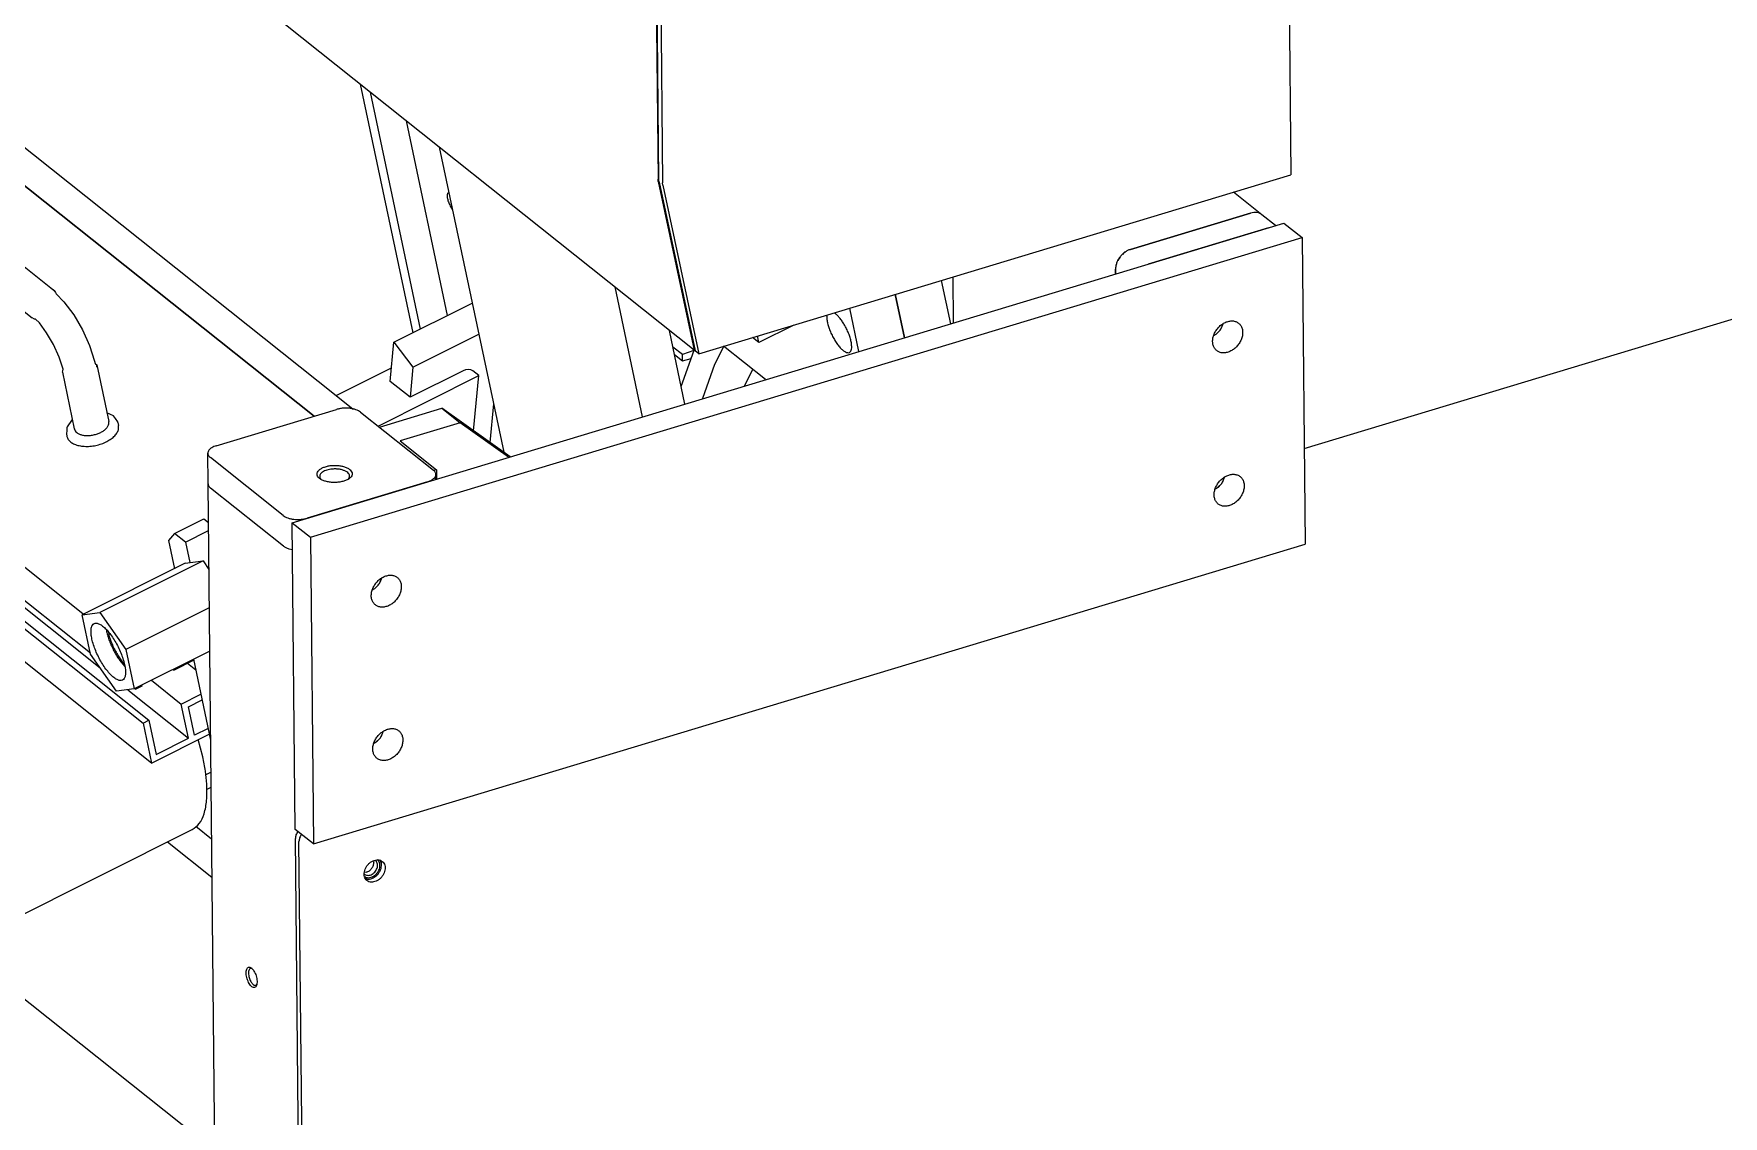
# Model space of a CAD drawing. Header units: millimetres. Extents: x -4653 to 8979, y -13943 to 4840.
# Drawn here: x 4506.9 to 4987.8, y -2696.6 to -2388.3 of the extents above; entities that cross this region are included whole.
import ezdxf

# ---------------------------------------------------------------- set-up
doc = ezdxf.new("R2010")
doc.units = ezdxf.units.MM

# ---------------------------------------------------------------- blocks, each defined once
blk = doc.blocks.new('ESAGONO_DI_MANOVRA_RACLA_PRINCIPALE_1__338', base_point=(4520.67, -2575.55))
at = {"color": 7, "linetype": 'Continuous'}
for p, q in [((4550, -2539.1), (4520.67, -2553.79)), ((4555.04, -2538.45), (4525.7, -2553.14)), ((4550, -2539.1), (4555.04, -2538.45)), ((4555.04, -2538.45), (4556.73, -2540.87)), ((4520.67, -2553.79), (4525.7, -2553.14)), ((4525.7, -2553.14), (4533.1, -2563.69)), ((4556.84, -2551.8), (4533.1, -2563.69)), ((4523.04, -2564.99), (4520.67, -2553.79)), ((4527.54, -2558.04), (4527.6, -2558.53)), ((4528.14, -2558.62), (4528.12, -2558.94)), ((4530.44, -2575.55), (4523.04, -2564.99)), ((4531.26, -2566.69), (4532.78, -2568.54)), ((4531.94, -2566.96), (4532.61, -2567.66)), ((4533.1, -2563.69), (4535.47, -2574.89)), ((4556.96, -2564.13), (4535.47, -2574.89)), ((4535.47, -2574.89), (4530.44, -2575.55))]:
    blk.add_line(p, q, dxfattribs=at)
for points in [[(4524.04, -2556.29), (4523.54, -2556.76), (4523.25, -2557.56), (4523.16, -2558.66), (4523.29, -2560), (4523.63, -2561.53), (4524.16, -2563.19), (4524.86, -2564.9), (4525.7, -2566.58), (4526.65, -2568.16), (4527.66, -2569.58), (4528.68, -2570.77), (4529.68, -2571.68), (4530.61, -2572.26), (4531.43, -2572.51), (4532.1, -2572.39), (4532.59, -2571.92), (4532.89, -2571.12), (4532.98, -2570.03), (4532.85, -2568.68), (4532.51, -2567.15), (4531.98, -2565.49), (4531.28, -2563.79), (4530.43, -2562.11), (4529.49, -2560.52), (4528.48, -2559.1), (4527.45, -2557.91), (4526.46, -2557.01), (4525.53, -2556.42), (4524.71, -2556.18), (4524.04, -2556.29)], [(4527.6, -2558.53), (4527.94, -2559.85), (4528.4, -2561.24), (4528.99, -2562.67), (4529.68, -2564.08)], [(4528.12, -2558.94), (4528.46, -2560.27), (4528.95, -2561.67)], [(4528.95, -2561.67), (4529.57, -2563.09), (4530.3, -2564.48), (4531.09, -2565.79), (4531.94, -2566.96)], [(4529.68, -2564.08), (4530.44, -2565.43), (4531.26, -2566.69)]]:
    blk.add_spline(points, degree=3, dxfattribs=at)
blk = doc.blocks.new('ANGOLARE_SX_SOSTEGNO_RACLE_P32463S__339', base_point=(4605.28, -2995.34))
at = {"color": 7, "linetype": 'Continuous'}
for p, q in [((4605.28, -2500.37), (4623.06, -2494.99)), ((4642.48, -2508.82), (4623.06, -2494.99)), ((4623.06, -2494.99), (4628.23, -2499.12)), ((4628.23, -2499.12), (4611.13, -2504.29)), ((4642.04, -2508.95), (4628.23, -2499.12)), ((4611.13, -2504.29), (4621.49, -2512.54)), ((4621.49, -2512.54), (4620.78, -2512.75)), ((4621.49, -2512.54), (4621.51, -2515.15))]:
    blk.add_line(p, q, dxfattribs=at)
blk = doc.blocks.new('MANIGLIA_CROMATA_ELESA_GN_26_511_3__340', base_point=(4462.99, -2505.89))
at = {"color": 7, "linetype": 'Continuous'}
for p, q in [((4463.4, -2435.04), (4466.49, -2431.08)), ((4466.49, -2431.08), (4466.94, -2430.76)), ((4466.94, -2430.76), (4471.62, -2430.38)), ((4471.62, -2430.38), (4473.36, -2430.82)), ((4473.36, -2430.82), (4475.42, -2432.14)), ((4475.42, -2432.14), (4476.04, -2432.66)), ((4476.04, -2432.66), (4476.2, -2432.59)), ((4476.2, -2432.59), (4476.41, -2432.54)), ((4476.41, -2432.54), (4512.67, -2461.41)), ((4462.99, -2439.16), (4463.11, -2435.87)), ((4463.11, -2435.87), (4463.4, -2435.04)), ((4463.11, -2440.12), (4462.99, -2439.16)), ((4463.08, -2440.89), (4463.11, -2440.12)), ((4463.2, -2443.42), (4463.08, -2440.89)), ((4469.52, -2439.99), (4469.66, -2439.67)), ((4470.02, -2439.9), (4469.52, -2439.99)), ((4470.21, -2439.98), (4470.02, -2439.9)), ((4470.18, -2440.15), (4470.21, -2439.98)), ((4470.18, -2440.36), (4470.18, -2440.15)), ((4470.18, -2440.36), (4506.44, -2469.23)), ((4476.4, -2457.52), (4473.3, -2442.84)), ((4466.62, -2459.59), (4463.2, -2443.42)), ((4465.83, -2457.25), (4464.54, -2459.05)), ((4466.08, -2457.07), (4465.83, -2457.25)), ((4476.89, -2455.49), (4475.87, -2455)), ((4477.72, -2455.9), (4476.89, -2455.49)), ((4478.31, -2456.61), (4477.72, -2455.9)), ((4478.95, -2457.6), (4478.31, -2456.61)), ((4464.43, -2460.18), (4464.34, -2460.92)), ((4464.34, -2460.92), (4464.51, -2461.73)), ((4464.46, -2459.54), (4464.43, -2460.18)), ((4464.52, -2459.27), (4464.46, -2459.54)), ((4464.54, -2459.05), (4464.52, -2459.27)), ((4479.02, -2457.82), (4478.95, -2457.6)), ((4479.02, -2457.82), (4479.19, -2458.62)), ((4512.67, -2461.41), (4513.01, -2461.98)), ((4513.01, -2461.98), (4513.2, -2462.38)), ((4513.2, -2462.38), (4515.46, -2464.67)), ((4515.46, -2464.67), (4518.24, -2468.38)), ((4507.09, -2469.63), (4506.44, -2469.23)), ((4507.37, -2469.63), (4507.09, -2469.63)), ((4508.46, -2470.7), (4507.37, -2469.63)), ((4510.52, -2473.46), (4508.46, -2470.7)), ((4518.24, -2468.38), (4520.71, -2472.62)), ((4512.48, -2476.84), (4510.52, -2473.46)), ((4520.71, -2472.62), (4522.73, -2477.12)), ((4514.1, -2480.44), (4512.48, -2476.84)), ((4515.19, -2483.83), (4514.1, -2480.44)), ((4522.73, -2477.12), (4524.16, -2481.59)), ((4515, -2484.67), (4515.17, -2484.29)), ((4515, -2484.67), (4518.41, -2500.84)), ((4515.17, -2484.29), (4515.19, -2483.83)), ((4524.16, -2481.59), (4524.32, -2482.27)), ((4524.32, -2482.27), (4524.45, -2482.33)), ((4524.45, -2482.33), (4524.78, -2482.6)), ((4524.78, -2482.6), (4528.2, -2498.77)), ((4516.31, -2500.52), (4516.26, -2500.79)), ((4516.34, -2500.3), (4516.31, -2500.52)), ((4517.63, -2498.5), (4516.34, -2500.3)), ((4517.88, -2498.32), (4517.63, -2498.5)), ((4528.68, -2496.74), (4527.66, -2496.25)), ((4529.52, -2497.15), (4528.68, -2496.74)), ((4530.11, -2497.86), (4529.52, -2497.15)), ((4530.75, -2498.85), (4530.11, -2497.86)), ((4530.81, -2499.07), (4530.75, -2498.85)), ((4530.81, -2499.07), (4530.98, -2499.87)), ((4516.23, -2501.43), (4516.14, -2502.17)), ((4516.14, -2502.17), (4516.31, -2502.98)), ((4516.26, -2500.79), (4516.23, -2501.43))]:
    blk.add_line(p, q, dxfattribs=at)
for points in [[(4476.41, -2432.54), (4476.05, -2432.29), (4475.66, -2432.11)], [(4470.55, -2440.61), (4470.74, -2440.71), (4470.94, -2440.79)], [(4463.2, -2443.42), (4463.29, -2443.71), (4463.43, -2443.98)], [(4464.51, -2461.73), (4464.89, -2462.61), (4465.62, -2463.37), (4466.66, -2463.96), (4467.96, -2464.37), (4469.45, -2464.57), (4471.07, -2464.55), (4472.72, -2464.31), (4474.33, -2463.86), (4475.82, -2463.23), (4477.11, -2462.44), (4478.13, -2461.54), (4478.84, -2460.57), (4479.2, -2459.58), (4479.19, -2458.62)], [(4466.62, -2459.59), (4466.87, -2460.18), (4467.35, -2460.68), (4468.05, -2461.08), (4468.91, -2461.36), (4469.91, -2461.49), (4470.99, -2461.47), (4472.09, -2461.31), (4473.16, -2461.01), (4474.15, -2460.59), (4475.01, -2460.07), (4475.7, -2459.47), (4476.17, -2458.82), (4476.41, -2458.16), (4476.4, -2457.52)], [(4512.67, -2461.41), (4512.31, -2461.17), (4511.91, -2460.98)], [(4524.78, -2483.28), (4524.81, -2482.94), (4524.78, -2482.6)], [(4516.31, -2502.98), (4516.69, -2503.86), (4517.41, -2504.62), (4518.45, -2505.21), (4519.75, -2505.62), (4521.25, -2505.82), (4522.86, -2505.8), (4524.52, -2505.56), (4526.13, -2505.11), (4527.62, -2504.48), (4528.9, -2503.69), (4529.93, -2502.79), (4530.64, -2501.82), (4530.99, -2500.83), (4530.98, -2499.87)], [(4518.41, -2500.84), (4518.66, -2501.43), (4519.15, -2501.93), (4519.84, -2502.33), (4520.71, -2502.61), (4521.71, -2502.74), (4522.78, -2502.72), (4523.89, -2502.56), (4524.96, -2502.26), (4525.95, -2501.84), (4526.81, -2501.32), (4527.49, -2500.72), (4527.96, -2500.07), (4528.2, -2499.41), (4528.2, -2498.77)]]:
    blk.add_spline(points, degree=3, dxfattribs=at)
blk = doc.blocks.new('TUBOLARE_SUPPORTO_RACLE__344', base_point=(4150.24, -2596))
at = {"color": 7, "linetype": 'Continuous'}
for p, q in [((4586.65, -2497.24), (4255.55, -2233.56)), ((4520.96, -2553.65), (4150.24, -2258.41)), ((4152.63, -2269.73), (4522.97, -2564.66)), ((4154.68, -2279.43), (4537.98, -2584.68)), ((4156.36, -2278.59), (4539.65, -2583.84)), ((4167.63, -2283.68), (4525.78, -2568.9)), ((4540.37, -2596), (4157.07, -2290.75)), ((4552.4, -2566.73), (4546.82, -2569.52)), ((4550.66, -2567.6), (4552.97, -2569.44)), ((4540.36, -2572.44), (4548.87, -2579.23)), ((4546.58, -2569.33), (4546.82, -2569.52)), ((4546.82, -2569.52), (4546.76, -2569.24)), ((4533.6, -2575.14), (4550.92, -2588.93)), ((4535.68, -2574.79), (4535.93, -2574.98)), ((4535.87, -2574.69), (4535.93, -2574.98)), ((4537.6, -2574.14), (4535.93, -2574.98)), ((4537.54, -2573.85), (4537.6, -2574.14)), ((4548.87, -2579.23), (4554.45, -2576.43)), ((4550.92, -2588.93), (4548.87, -2579.23)), ((4550.89, -2580), (4554.79, -2578.05)), ((4552.6, -2588.09), (4550.89, -2580)), ((4537.98, -2584.68), (4539.65, -2583.84)), ((4537.98, -2584.68), (4540.37, -2596)), ((4539.65, -2583.84), (4541.7, -2593.55)), ((4556.5, -2586.14), (4552.6, -2588.09)), ((4540.37, -2596), (4556.84, -2587.75)), ((4541.7, -2593.55), (4550.92, -2588.93))]:
    blk.add_line(p, q, dxfattribs=at)
blk = doc.blocks.new('ESTRUSO_BASE_SILICONE_SH_50_30x10_NERO_L_880__346', base_point=(4273.12, -2504.71))
at = {"color": 7, "linetype": 'Continuous'}
for p, q in [((4273.12, -2209.95), (4298.27, -2197.35)), ((4298.27, -2197.35), (4302.3, -2197.84)), ((4277.16, -2210.43), (4302.3, -2197.84)), ((4302.3, -2197.84), (4338.47, -2287.28)), ((4273.12, -2209.95), (4277.16, -2210.43)), ((4277.16, -2210.43), (4285.02, -2229.87)), ((4609.36, -2476.2), (4631.69, -2465.02)), ((4608.31, -2487.33), (4609.36, -2476.2)), ((4609.36, -2476.2), (4614.79, -2483.25)), ((4614.79, -2483.25), (4633.55, -2473.86)), ((4614.79, -2483.25), (4613.97, -2491.84)), ((4637.75, -2493.7), (4636.7, -2504.71))]:
    blk.add_line(p, q, dxfattribs=at)
blk = doc.blocks.new('RACLA_PRINCIPALE_P32461N__347', base_point=(4255.55, -2497.24))
at = {"color": 7, "linetype": 'Continuous'}
for p, q in [((4255.55, -2233.56), (4263.93, -2229.36)), ((4263.93, -2229.36), (4592.91, -2491.35)), ((4255.55, -2233.56), (4586.65, -2497.24)), ((4592.91, -2491.35), (4597.75, -2495.21))]:
    blk.add_line(p, q, dxfattribs=at)
blk = doc.blocks.new('PORTA_RACLA_LATERALE_SX_RACLA_PRINCIPALE_R29982S__352', base_point=(4592.9, -2501.41))
at = {"color": 7, "linetype": 'Continuous'}
for p, q in [((4592.9, -2491.36), (4608.67, -2483.46)), ((4604.9, -2500.06), (4633.57, -2485.7)), ((4629.06, -2484.28), (4613.97, -2491.84)), ((4629.79, -2484.03), (4629.06, -2484.28)), ((4630.58, -2483.96), (4629.79, -2484.03)), ((4631.31, -2484.07), (4630.58, -2483.96)), ((4631.87, -2484.35), (4631.31, -2484.07)), ((4633.57, -2485.7), (4631.87, -2484.35)), ((4632.07, -2501.41), (4633.57, -2485.7)), ((4613.97, -2491.84), (4608.3, -2487.32))]:
    blk.add_line(p, q, dxfattribs=at)
blk = doc.blocks.new('corpo_valvola__353', base_point=(4443.72, -2643.65))
at = {"color": 7, "linetype": 'Continuous'}
for p, q in [((4483.04, -2553.28), (4460.66, -2564.49)), ((4487.74, -2556.6), (4487.79, -2556.84)), ((4487.79, -2556.84), (4487.86, -2557.11)), ((4487.86, -2557.11), (4487.92, -2557.28)), ((4487.92, -2557.28), (4488.44, -2558.23)), ((4488.44, -2558.23), (4489.58, -2559.43)), ((4489.58, -2559.43), (4489.75, -2559.57)), ((4489.75, -2559.57), (4491.23, -2560.56)), ((4491.23, -2560.56), (4493.29, -2561.56)), ((4493.29, -2561.56), (4493.61, -2561.68)), ((4493.61, -2561.68), (4495.86, -2562.42)), ((4495.86, -2562.42), (4498.66, -2562.99)), ((4498.66, -2562.99), (4498.83, -2563.02)), ((4498.83, -2563.02), (4498.96, -2563.03)), ((4467.19, -2570.62), (4450.43, -2579.01)), ((4456.78, -2571.07), (4456.58, -2575.93)), ((4481.35, -2581.89), (4467.19, -2570.62)), ((4450.43, -2579.01), (4443.72, -2586.67)), ((4464.59, -2590.29), (4450.43, -2579.01)), ((4481.35, -2581.89), (4464.59, -2590.29)), ((4494.67, -2605.5), (4481.35, -2581.89)), ((4443.72, -2586.67), (4448.39, -2608.77)), ((4477.91, -2613.89), (4464.59, -2590.29)), ((4554.99, -2594.23), (4553.66, -2589.35)), ((4467.05, -2597.67), (4467.19, -2598.18)), ((4555.72, -2599.37), (4557.3, -2598.57)), ((4494.67, -2605.5), (4477.91, -2613.89)), ((4499.34, -2627.6), (4494.67, -2605.5)), ((4556.04, -2603.5), (4557.35, -2602.85)), ((4448.39, -2608.77), (4461.71, -2632.37)), ((4473.96, -2612.59), (4476.56, -2616.45)), ((4482.58, -2636), (4477.91, -2613.89)), ((4499.16, -2641.39), (4551.97, -2614.94)), ((4499.34, -2627.6), (4482.58, -2636)), ((4492.63, -2635.26), (4499.34, -2627.6)), ((4461.71, -2632.37), (4475.87, -2643.65)), ((4492.63, -2635.26), (4475.87, -2643.65)), ((4477.65, -2635.68), (4479.02, -2633.45)), ((4475.87, -2643.65), (4482.58, -2636)), ((4487.61, -2637.77), (4489.89, -2639.59))]:
    blk.add_line(p, q, dxfattribs=at)
for points in [[(4460.66, -2564.49), (4459.29, -2565.47), (4458.19, -2566.9), (4457.34, -2568.78), (4456.78, -2571.07)], [(4503.29, -2628.48), (4502.74, -2623.66), (4501.66, -2618.36), (4500.06, -2612.7), (4497.98, -2606.8), (4495.48, -2600.82), (4492.62, -2594.88), (4489.45, -2589.13), (4486.06, -2583.71), (4482.53, -2578.74), (4478.93, -2574.34), (4475.36, -2570.62), (4471.89, -2567.65), (4468.62, -2565.51), (4465.61, -2564.26), (4462.93, -2563.91), (4460.66, -2564.49)], [(4449.8, -2584.68), (4448.39, -2585.89), (4447.43, -2587.88), (4446.95, -2590.58), (4446.96, -2593.9), (4447.46, -2597.76), (4448.44, -2602.03), (4449.86, -2606.58), (4451.69, -2611.28), (4453.87, -2615.98), (4456.32, -2620.54), (4458.99, -2624.81), (4461.78, -2628.68), (4464.62, -2632.02), (4467.4, -2634.73), (4470.06, -2636.74), (4472.51, -2637.96), (4474.68, -2638.38), (4476.49, -2637.98), (4477.9, -2636.77), (4478.86, -2634.78), (4479.35, -2632.09), (4479.34, -2628.76), (4478.84, -2624.9), (4477.86, -2620.63), (4476.43, -2616.08), (4474.61, -2611.38), (4472.43, -2606.68), (4469.97, -2602.13), (4467.31, -2597.85), (4464.51, -2593.98), (4461.68, -2590.64), (4458.89, -2587.93), (4456.23, -2585.93), (4453.78, -2584.7), (4451.62, -2584.28), (4449.8, -2584.68)], [(4453.88, -2585.02), (4452.11, -2585.21), (4450.69, -2586.14), (4449.67, -2587.79), (4449.08, -2590.12), (4448.94, -2593.05), (4449.25, -2596.49), (4450.01, -2600.35), (4451.19, -2604.52), (4452.75, -2608.86), (4454.66, -2613.26)], [(4556.1, -2602.04), (4555.71, -2598.29), (4554.99, -2594.23)], [(4467.19, -2598.18), (4468.57, -2601.82), (4470.18, -2605.49)], [(4470.18, -2605.49), (4471.99, -2609.1), (4473.96, -2612.59)], [(4551.97, -2614.94), (4553.97, -2613.24), (4555.35, -2610.46), (4556.06, -2606.69), (4556.1, -2602.04)], [(4454.66, -2613.26), (4456.85, -2617.59), (4459.26, -2621.71), (4461.82, -2625.52), (4464.45, -2628.88), (4467.09, -2631.72), (4469.64, -2633.94), (4472.04, -2635.48), (4474.22, -2636.3), (4476.11, -2636.36), (4477.65, -2635.68)], [(4499.16, -2641.39), (4501.16, -2639.68), (4502.54, -2636.9), (4503.26, -2633.13), (4503.29, -2628.48)], [(4489.89, -2639.59), (4492.57, -2641.02), (4495.04, -2641.81), (4497.25, -2641.93), (4499.16, -2641.39)]]:
    blk.add_spline(points, degree=3, dxfattribs=at)
blk = doc.blocks.new('leva_valvola__354', base_point=(4353.69, -2594.79))
at = {"color": 7, "linetype": 'Continuous'}
for p, q in [((4366.95, -2575.58), (4455.72, -2528.58)), ((4471.89, -2546.88), (4374.75, -2588.36)), ((4471.73, -2546.95), (4485.62, -2552.4)), ((4471.89, -2546.88), (4472.01, -2546.81)), ((4472.01, -2546.81), (4472.26, -2546.47)), ((4472.26, -2546.47), (4472.44, -2545.97)), ((4491.66, -2557.84), (4492.5, -2557.88)), ((4357.62, -2579.42), (4361.47, -2577.1)), ((4361.47, -2577.1), (4362.49, -2576.77)), ((4362.49, -2576.77), (4366.13, -2575.64)), ((4366.13, -2575.64), (4367.96, -2575.5)), ((4367.96, -2575.5), (4370.94, -2575.3)), ((4370.94, -2575.3), (4373.56, -2575.33)), ((4373.56, -2575.33), (4373.86, -2575.37)), ((4373.86, -2575.37), (4373.69, -2575.32)), ((4374.38, -2575.53), (4373.86, -2575.37)), ((4375.02, -2575.89), (4374.38, -2575.53)), ((4375.43, -2576.36), (4375.02, -2575.89)), ((4375.6, -2576.84), (4375.43, -2576.36)), ((4375.56, -2577.74), (4375.6, -2576.84)), ((4355.37, -2581.47), (4353.83, -2584.68)), ((4355.37, -2581.47), (4357.33, -2579.59)), ((4357.33, -2579.59), (4357.62, -2579.42)), ((4373.17, -2581.99), (4373.25, -2581.61)), ((4373.17, -2582.15), (4373.17, -2581.99)), ((4373.19, -2582.28), (4373.17, -2582.15)), ((4373.23, -2582.4), (4373.19, -2582.28)), ((4373.25, -2581.61), (4373.45, -2581.16)), ((4373.45, -2581.16), (4373.56, -2580.97)), ((4373.56, -2580.97), (4373.96, -2580.45)), ((4373.96, -2580.45), (4374.92, -2579.19)), ((4374.92, -2579.19), (4375.08, -2578.93)), ((4375.08, -2578.93), (4375.56, -2577.74)), ((4353.83, -2584.68), (4353.69, -2586.06)), ((4353.69, -2586.06), (4353.75, -2588.28)), ((4373.37, -2582.63), (4373.29, -2582.51)), ((4373.56, -2582.77), (4373.37, -2582.63)), ((4373.76, -2582.87), (4373.56, -2582.77)), ((4373.76, -2582.87), (4374.77, -2583.45)), ((4374.77, -2583.45), (4375.15, -2583.89)), ((4375.4, -2586.34), (4374.83, -2587.65)), ((4375.15, -2583.89), (4375.42, -2584.42)), ((4375.54, -2585.67), (4375.4, -2586.34)), ((4375.42, -2584.42), (4375.5, -2584.71)), ((4375.5, -2584.71), (4375.55, -2585.02)), ((4375.55, -2585.02), (4375.54, -2585.67)), ((4353.75, -2588.28), (4353.93, -2589.09)), ((4353.93, -2589.09), (4354.12, -2589.57)), ((4354.12, -2589.57), (4354.61, -2590.58)), ((4354.61, -2590.58), (4355.05, -2591.33)), ((4355.05, -2591.33), (4355.28, -2591.63)), ((4355.28, -2591.63), (4356.68, -2592.85)), ((4369.16, -2592.45), (4369.89, -2592.02)), ((4369.89, -2592.02), (4373.3, -2589.96)), ((4373.3, -2589.96), (4373.51, -2589.76)), ((4373.51, -2589.76), (4374.75, -2588.36)), ((4374.59, -2588.14), (4374.63, -2588.03)), ((4374.63, -2588.03), (4374.72, -2587.84)), ((4374.72, -2587.84), (4374.83, -2587.65)), ((4374.75, -2588.36), (4374.91, -2588.29)), ((4356.68, -2592.85), (4358.51, -2594.04)), ((4358.51, -2594.04), (4360.29, -2594.47)), ((4360.29, -2594.47), (4361.97, -2594.64)), ((4361.97, -2594.64), (4362.71, -2594.12)), ((4362.71, -2594.12), (4364.5, -2593.91)), ((4364.5, -2593.91), (4365.75, -2593.5)), ((4365.75, -2593.5), (4369.16, -2592.45))]:
    blk.add_line(p, q, dxfattribs=at)
for points in [[(4481.94, -2550.94), (4482.53, -2552.56), (4483.58, -2554.03), (4485.06, -2555.33), (4486.93, -2556.41), (4489.15, -2557.25), (4491.66, -2557.84)], [(4361.74, -2594.72), (4362.3, -2594.69), (4362.73, -2594.4)]]:
    blk.add_spline(points, degree=3, dxfattribs=at)
blk = doc.blocks.new('VALVOLA_A_SFERA_2P__355', base_point=(4353.69, -2643.65))
for name, p in [('leva_valvola__354', (4353.69, -2594.79)), ('corpo_valvola__353', (4443.72, -2643.65))]:
    blk.add_blockref(name, p)
blk = doc.blocks.new('TRAF_TO_Fe_90x50_L_268__356', base_point=(4545.19, -2589.53))
at = {"color": 7, "linetype": 'Continuous'}
for p, q in [((4546.92, -2530.64), (4555.31, -2526.44)), ((4555.31, -2526.44), (4556.6, -2527.47)), ((4546.92, -2530.64), (4545.19, -2532.62)), ((4545.19, -2532.62), (4546.89, -2540.66)), ((4550.03, -2533.11), (4546.92, -2530.64)), ((4550.03, -2533.11), (4556.62, -2529.81)), ((4550.03, -2533.11), (4551.26, -2538.94)), ((4552.34, -2566.45), (4557.21, -2589.53))]:
    blk.add_line(p, q, dxfattribs=at)
blk = doc.blocks.new('SUPPORTO_RACLA_RIBALTABILE_DX_R0349D10_1__357', base_point=(4545.19, -2589.53))
blk.add_blockref('TRAF_TO_Fe_90x50_L_268__356', (4545.19, -2589.53))
blk = doc.blocks.new('FIT_GR_RACLA_PRINCIPALE__358', base_point=(4099.73, -2643.65))
for name, p in [('ESTRUSO_BASE_SILICONE_SH_50_30x10_NERO_L_880__346', (4273.12, -2504.71)), ('TUBOLARE_SUPPORTO_RACLE__344', (4150.24, -2596)), ('RACLA_PRINCIPALE_P32461N__347', (4255.55, -2497.24)), ('MANIGLIA_CROMATA_ELESA_GN_26_511_3__340', (4462.99, -2505.89)), ('PORTA_RACLA_LATERALE_SX_RACLA_PRINCIPALE_R29982S__352', (4592.9, -2501.41)), ('VALVOLA_A_SFERA_2P__355', (4353.69, -2643.65)), ('SUPPORTO_RACLA_RIBALTABILE_DX_R0349D10_1__357', (4545.19, -2589.53))]:
    blk.add_blockref(name, p)
blk = doc.blocks.new('PIATTO_RACLA_SECONDARIA_GS4_SINT__366', base_point=(4301.47, -2628.53))
at = {"color": 7, "linetype": 'Continuous'}
for p, q in [((4309.86, -2420.36), (4301.47, -2424.55)), ((4309.86, -2420.36), (4419.98, -2508.06)), ((4301.47, -2424.55), (4411.64, -2512.29)), ((4337.92, -2530.91), (4301.47, -2424.55)), ((4469.83, -2547.76), (4479.19, -2555.21)), ((4460.94, -2551.55), (4470.8, -2559.41)), ((4553, -2613.99), (4557.49, -2617.57)), ((4544.95, -2618.46), (4557.6, -2628.53))]:
    blk.add_line(p, q, dxfattribs=at)
blk.add_spline([(4318.04, -2460.05), (4318.26, -2459.82), (4318.37, -2459.43), (4318.37, -2458.9), (4318.26, -2458.24), (4318.05, -2457.52), (4317.75, -2456.75), (4317.37, -2456), (4316.94, -2455.3), (4316.48, -2454.69), (4316.03, -2454.21), (4315.6, -2453.89), (4315.22, -2453.75), (4314.91, -2453.79), (4314.7, -2454.01), (4314.58, -2454.4), (4314.58, -2454.94), (4314.69, -2455.59), (4314.9, -2456.32), (4315.21, -2457.08), (4315.58, -2457.84), (4316.01, -2458.54), (4316.47, -2459.14), (4316.93, -2459.62), (4317.36, -2459.94), (4317.74, -2460.09), (4318.04, -2460.05)], degree=3, dxfattribs=at)
blk = doc.blocks.new('TUBOLARE_SUPPORTO_RACLE_INFERIORE__368', base_point=(4208.91, -2843.16))
at = {"color": 7, "linetype": 'Continuous'}
for p, q in [((4271.78, -2505.41), (4292.73, -2494.92)), ((4337.92, -2530.91), (4292.73, -2494.92)), ((4208.91, -2536.89), (4271.78, -2505.41)), ((4266.81, -2517.75), (4266.45, -2518.26)), ((4272.03, -2517.05), (4271.28, -2516.69)), ((4245.86, -2528.24), (4245.5, -2528.76)), ((4251.08, -2527.54), (4250.33, -2527.19)), ((4380.88, -2565.12), (4337.92, -2530.91)), ((4552.23, -2810.31), (4208.91, -2536.89)), ((4211.31, -2548.21), (4208.91, -2536.89)), ((4211.31, -2548.21), (4544.98, -2813.94)), ((4213.36, -2557.91), (4215.03, -2557.08)), ((4213.36, -2557.91), (4538.75, -2817.06)), ((4215.75, -2569.23), (4213.36, -2557.91)), ((4215.03, -2557.08), (4540.43, -2816.22)), ((4223.3, -2563.66), (4226.3, -2562.16)), ((4226.3, -2562.16), (4225.79, -2559.75)), ((4226.3, -2562.16), (4543.43, -2814.71)), ((4531.5, -2820.69), (4215.75, -2569.23)), ((4458.75, -2627.14), (4423.99, -2599.45)), ((4558.37, -2706.47), (4478.09, -2642.54)), ((4559.72, -2843.16), (4553.48, -2838.2))]:
    blk.add_line(p, q, dxfattribs=at)
for points in [[(4272.25, -2516.18), (4272.04, -2515.74), (4271.63, -2515.37), (4271.05, -2515.11), (4270.33, -2514.96), (4269.53, -2514.95), (4268.69, -2515.06), (4267.88, -2515.29), (4267.15, -2515.63), (4266.55, -2516.06), (4266.13, -2516.54), (4265.9, -2517.03), (4265.89, -2517.52), (4266.1, -2517.96), (4266.5, -2518.33), (4267.09, -2518.59), (4267.81, -2518.74), (4268.61, -2518.75), (4269.45, -2518.64), (4270.26, -2518.4), (4270.99, -2518.06), (4271.59, -2517.64), (4272.01, -2517.16), (4272.24, -2516.66), (4272.25, -2516.18)], [(4271.28, -2516.69), (4270.55, -2516.57), (4269.73, -2516.57), (4268.9, -2516.71), (4268.1, -2516.96), (4267.39, -2517.31), (4266.81, -2517.75)], [(4251.29, -2526.67), (4251.09, -2526.23), (4250.68, -2525.86), (4250.1, -2525.6), (4249.38, -2525.46), (4248.57, -2525.44), (4247.74, -2525.55), (4246.93, -2525.79), (4246.2, -2526.13), (4245.6, -2526.55), (4245.17, -2527.03), (4244.95, -2527.53), (4244.94, -2528.01), (4245.14, -2528.45), (4245.55, -2528.82), (4246.13, -2529.08), (4246.85, -2529.23), (4247.66, -2529.25), (4248.49, -2529.13), (4249.3, -2528.9), (4250.03, -2528.56), (4250.63, -2528.13), (4251.06, -2527.66), (4251.28, -2527.16), (4251.29, -2526.67)], [(4250.33, -2527.19), (4249.59, -2527.06), (4248.78, -2527.06), (4247.94, -2527.2), (4247.14, -2527.45), (4246.43, -2527.81), (4245.86, -2528.24)]]:
    blk.add_spline(points, degree=3, dxfattribs=at)
blk = doc.blocks.new('FIT_GR_RACLA_SECONDARIA__373', base_point=(4200.75, -2843.16))
for name, p in [('PIATTO_RACLA_SECONDARIA_GS4_SINT__366', (4301.47, -2628.53)), ('TUBOLARE_SUPPORTO_RACLE_INFERIORE__368', (4208.91, -2843.16))]:
    blk.add_blockref(name, p)
blk = doc.blocks.new('GR_RACLE_RULLIERA_MOBILE__383', base_point=(4071.51, -3140.96))
for name, p in [('FIT_GR_RACLA_PRINCIPALE__358', (4099.73, -2643.65)), ('FIT_GR_RACLA_SECONDARIA__373', (4200.75, -2843.16)), ('ANGOLARE_SX_SOSTEGNO_RACLE_P32463S__339', (4605.28, -2995.34)), ('ESAGONO_DI_MANOVRA_RACLA_PRINCIPALE_1__338', (4520.67, -2575.55))]:
    blk.add_blockref(name, p)
blk = doc.blocks.new('LAMIERA_Fe_Sp_2__399', base_point=(4516.39, -2506.47))
at = {"color": 7, "linetype": 'Continuous'}
for p, q in [((4863.54, -2309.69), (4864.72, -2428.49)), ((4694.84, -2478.42), (4528.83, -2346.21)), ((4683.91, -2362.58), (4684.57, -2429.74)), ((4684.83, -2429.95), (4684.17, -2362.78)), ((4685.2, -2363.61), (4685.86, -2430.78)), ((4696.14, -2479.45), (4864.72, -2428.49)), ((4684.64, -2430.39), (4684.57, -2429.74)), ((4684.64, -2430.39), (4694.84, -2478.42)), ((4684.9, -2430.6), (4684.83, -2429.95)), ((4684.9, -2430.6), (4695.1, -2478.63)), ((4685.93, -2431.42), (4685.86, -2430.78)), ((4685.93, -2431.42), (4696.14, -2479.45)), ((4868.48, -2506.47), (5028.16, -2458.2)), ((4694.84, -2478.42), (4695.04, -2478.32)), ((4696.14, -2479.45), (4695.1, -2478.63))]:
    blk.add_line(p, q, dxfattribs=at)
blk = doc.blocks.new('CARTER_DX_LATO_FOLLE_USCITA_RULLO_SUP___400', base_point=(4516.39, -2506.47))
blk.add_blockref('LAMIERA_Fe_Sp_2__399', (4516.39, -2506.47))
blk = doc.blocks.new('LAMIERA_Fe_Sp_2__401', base_point=(4581.32, -3025.64))
at = {"color": 7, "linetype": 'Continuous'}
for p, q in [((4585.33, -3022.84), (4581.33, -2617.54)), ((4586.36, -3023.66), (4582.36, -2618.37)), ((4605.48, -2623.75), (4605.61, -2623.92)), ((4601.74, -2629.1), (4601.27, -2628.92))]:
    blk.add_line(p, q, dxfattribs=at)
for points in [[(4582.06, -2615.46), (4581.74, -2615.95), (4581.51, -2616.48), (4581.37, -2617.01), (4581.33, -2617.54)], [(4583.1, -2616.28), (4582.78, -2616.78), (4582.55, -2617.3), (4582.41, -2617.84), (4582.36, -2618.37)], [(4606.07, -2624.01), (4605.52, -2623.7), (4604.87, -2623.57), (4604.16, -2623.62), (4603.44, -2623.85), (4602.75, -2624.25), (4602.12, -2624.8), (4601.59, -2625.46), (4601.2, -2626.19), (4600.97, -2626.96), (4600.9, -2627.72), (4601.01, -2628.41), (4601.29, -2629.02), (4601.71, -2629.49), (4602.27, -2629.8), (4602.92, -2629.93), (4603.62, -2629.88), (4604.34, -2629.65), (4605.04, -2629.25), (4605.67, -2628.7), (4606.19, -2628.04), (4606.58, -2627.31), (4606.82, -2626.54), (4606.89, -2625.78), (4606.78, -2625.08), (4606.5, -2624.48), (4606.07, -2624.01)], [(4601.74, -2629.1), (4602.42, -2629.09), (4603.12, -2628.9), (4603.81, -2628.55), (4604.45, -2628.06), (4605, -2627.45), (4605.43, -2626.75), (4605.71, -2626.01), (4605.84, -2625.26), (4605.81, -2624.55), (4605.61, -2623.92)]]:
    blk.add_spline(points, degree=3, dxfattribs=at)
blk = doc.blocks.new('CARTER_DX_INF__USCITA_LATO_COMANDI__402', base_point=(4581.32, -3025.64))
blk.add_blockref('LAMIERA_Fe_Sp_2__401', (4581.32, -3025.64))
blk = doc.blocks.new('ASSIEME_CARTERAT_TELAIO_DX_GS4_SINT___403', base_point=(4093.84, -3025.64))
for name, p in [('CARTER_DX_LATO_FOLLE_USCITA_RULLO_SUP___400', (4516.39, -2506.47)), ('CARTER_DX_INF__USCITA_LATO_COMANDI__402', (4581.32, -3025.64))]:
    blk.add_blockref(name, p)
blk = doc.blocks.new('TUBOLARE_Fe_100x50x3_L_2157__406', base_point=(4768.57, -2470.66))
at = {"color": 7, "linetype": 'Continuous'}
for p, q in [((5005.81, -2402.01), (5009.89, -2399.95)), ((5018.23, -2400.75), (5020.27, -2403.21)), ((5020.27, -2403.21), (5020.47, -2404.11)), ((5021.82, -2404.45), (5022.02, -2405.35)), ((4997.19, -2416.93), (4997.93, -2412.67)), ((5003.68, -2425.4), (5000.26, -2424.11)), ((5003.84, -2425.38), (5003.68, -2425.4)), ((5005.39, -2426.62), (5005.23, -2426.64)), ((4768.7, -2470.66), (4768.57, -2457.55))]:
    blk.add_line(p, q, dxfattribs=at)
for points in [[(5021.82, -2404.45), (5020.62, -2402.54), (5019, -2401.04), (5017.04, -2400), (5014.81, -2399.46), (5012.4, -2399.44), (5009.89, -2399.95)], [(4997.19, -2416.93), (4997.46, -2419.41), (4998.22, -2421.65), (4999.42, -2423.55), (5001.04, -2425.06), (5003, -2426.1), (5005.23, -2426.64)]]:
    blk.add_spline(points, degree=3, dxfattribs=at)
blk = doc.blocks.new('TRAF_TO_Fe_50x10_L_50__407', base_point=(4556.4, -2535.19))
at = {"color": 7, "linetype": 'Continuous'}
for p, q in [((4558.82, -2505.65), (4593.03, -2495.31)), ((4599.9, -2496.08), (4620.62, -2512.58)), ((4556.49, -2516.5), (4556.41, -2507.77)), ((4577.85, -2525.51), (4557.13, -2509.01)), ((4588.72, -2515.24), (4588.31, -2514.68)), ((4596.63, -2514.8), (4596.22, -2515.23)), ((4621.35, -2515.2), (4621.34, -2513.82)), ((4577.94, -2534.24), (4557.22, -2517.74)), ((4609.79, -2518.7), (4584.72, -2526.28)), ((4618.93, -2515.93), (4609.79, -2518.7)), ((4579.48, -2535.01), (4580.51, -2535.19))]:
    blk.add_line(p, q, dxfattribs=at)
for points in [[(4599.9, -2496.08), (4599.31, -2495.7), (4598.58, -2495.39), (4597.74, -2495.15), (4596.81, -2495), (4595.84, -2494.94), (4594.87, -2494.97), (4593.92, -2495.1), (4593.03, -2495.31)], [(4558.82, -2505.65), (4558.12, -2505.9), (4557.53, -2506.21), (4557.05, -2506.56), (4556.69, -2506.94), (4556.48, -2507.35), (4556.41, -2507.77)], [(4556.41, -2507.77), (4556.46, -2508.09), (4556.59, -2508.41), (4556.82, -2508.72), (4557.13, -2509.01)], [(4587.5, -2513.73), (4587.65, -2514.31), (4588.08, -2514.86), (4588.77, -2515.33), (4589.68, -2515.71), (4590.75, -2515.97), (4591.92, -2516.1), (4593.13, -2516.09), (4594.29, -2515.94), (4595.36, -2515.66), (4596.26, -2515.26), (4596.94, -2514.77), (4597.36, -2514.22), (4597.5, -2513.63), (4597.35, -2513.05), (4596.92, -2512.51), (4596.23, -2512.03), (4595.32, -2511.65), (4594.25, -2511.39), (4593.08, -2511.26), (4591.87, -2511.27), (4590.7, -2511.42), (4589.64, -2511.71), (4588.74, -2512.1), (4588.06, -2512.59), (4587.64, -2513.15), (4587.5, -2513.73)], [(4591.86, -2512.3), (4591.06, -2512.4), (4590.3, -2512.58), (4589.64, -2512.83), (4589.08, -2513.14), (4588.66, -2513.49), (4588.38, -2513.87), (4588.26, -2514.28), (4588.31, -2514.68)], [(4596.63, -2514.8), (4596.76, -2514.3), (4596.62, -2513.79), (4596.24, -2513.32), (4595.64, -2512.92), (4594.85, -2512.59), (4593.92, -2512.37), (4592.9, -2512.27), (4591.86, -2512.3)], [(4618.93, -2515.93), (4619.62, -2515.68), (4620.22, -2515.38), (4620.7, -2515.03), (4621.06, -2514.65), (4621.27, -2514.24), (4621.34, -2513.82)], [(4621.34, -2513.82), (4621.29, -2513.5), (4621.15, -2513.18), (4620.93, -2512.87), (4620.62, -2512.58)], [(4556.49, -2516.5), (4556.54, -2516.83), (4556.68, -2517.15), (4556.91, -2517.45), (4557.22, -2517.74)], [(4577.85, -2525.51), (4578.44, -2525.89), (4579.17, -2526.2), (4580.01, -2526.44), (4580.93, -2526.59), (4581.9, -2526.65), (4582.88, -2526.62), (4583.83, -2526.49), (4584.72, -2526.28)], [(4577.94, -2534.24), (4578.62, -2534.67), (4579.48, -2535.01)]]:
    blk.add_spline(points, degree=3, dxfattribs=at)
blk = doc.blocks.new('PIATTO_SUPERIORE_DI_BLOCCAGGIO__408', base_point=(4580.44, -2619.04))
at = {"color": 7, "linetype": 'Continuous'}
for p, q in [((4580.44, -2527.57), (4862.71, -2442.24)), ((4862.71, -2442.24), (4867.89, -2446.36)), ((4585.62, -2531.7), (4867.89, -2446.36)), ((4867.89, -2446.36), (4868.75, -2533.71)), ((4844.91, -2472.25), (4845.43, -2470.96)), ((4842.83, -2474.24), (4843.43, -2473.91)), ((4845.34, -2515.92), (4845.86, -2514.64)), ((4843.26, -2517.91), (4843.86, -2517.59)), ((4581.3, -2614.92), (4580.44, -2527.57)), ((4580.44, -2527.57), (4585.62, -2531.7)), ((4585.62, -2531.7), (4586.48, -2619.04)), ((4586.48, -2619.04), (4868.75, -2533.71)), ((4605.41, -2544.66), (4605.93, -2543.37)), ((4603.33, -2546.64), (4603.93, -2546.32)), ((4605.84, -2588.33), (4606.36, -2587.04)), ((4603.76, -2590.32), (4604.36, -2589.99)), ((4586.48, -2619.04), (4581.3, -2614.92))]:
    blk.add_line(p, q, dxfattribs=at)
for points in [[(4843.6, -2478.57), (4844.39, -2479.02), (4845.32, -2479.21), (4846.33, -2479.14), (4847.36, -2478.8), (4848.35, -2478.23), (4849.25, -2477.45), (4850, -2476.51), (4850.56, -2475.46), (4850.9, -2474.36), (4850.99, -2473.28), (4850.84, -2472.28), (4850.44, -2471.42), (4849.83, -2470.75), (4849.04, -2470.31), (4848.11, -2470.11), (4847.11, -2470.19), (4846.07, -2470.52), (4845.08, -2471.09), (4844.18, -2471.87), (4843.43, -2472.82), (4842.87, -2473.87), (4842.54, -2474.96), (4842.44, -2476.04), (4842.6, -2477.04), (4842.99, -2477.9), (4843.6, -2478.57)], [(4843.43, -2473.91), (4844.24, -2473.15), (4844.91, -2472.25)], [(4844.03, -2522.25), (4844.83, -2522.69), (4845.75, -2522.88), (4846.76, -2522.81), (4847.79, -2522.48), (4848.78, -2521.91), (4849.68, -2521.12), (4850.43, -2520.18), (4850.99, -2519.13), (4851.33, -2518.04), (4851.42, -2516.96), (4851.27, -2515.96), (4850.87, -2515.1), (4850.26, -2514.42), (4849.47, -2513.98), (4848.54, -2513.79), (4847.54, -2513.86), (4846.51, -2514.19), (4845.51, -2514.77), (4844.61, -2515.55), (4843.86, -2516.49), (4843.3, -2517.54), (4842.97, -2518.64), (4842.87, -2519.72), (4843.03, -2520.71), (4843.42, -2521.58), (4844.03, -2522.25)], [(4843.86, -2517.59), (4844.67, -2516.82), (4845.34, -2515.92)], [(4604.1, -2550.98), (4604.9, -2551.42), (4605.82, -2551.62), (4606.83, -2551.54), (4607.86, -2551.21), (4608.85, -2550.64), (4609.75, -2549.86), (4610.5, -2548.91), (4611.06, -2547.86), (4611.4, -2546.77), (4611.49, -2545.69), (4611.34, -2544.69), (4610.94, -2543.83), (4610.33, -2543.16), (4609.54, -2542.71), (4608.61, -2542.52), (4607.61, -2542.59), (4606.58, -2542.93), (4605.58, -2543.5), (4604.68, -2544.28), (4603.93, -2545.22), (4603.37, -2546.27), (4603.04, -2547.37), (4602.94, -2548.45), (4603.1, -2549.45), (4603.49, -2550.31), (4604.1, -2550.98)], [(4603.93, -2546.32), (4604.74, -2545.55), (4605.41, -2544.66)], [(4604.53, -2594.65), (4605.33, -2595.1), (4606.25, -2595.29), (4607.26, -2595.22), (4608.29, -2594.89), (4609.28, -2594.31), (4610.18, -2593.53), (4610.93, -2592.59), (4611.49, -2591.54), (4611.83, -2590.44), (4611.92, -2589.36), (4611.77, -2588.36), (4611.37, -2587.5), (4610.76, -2586.83), (4609.97, -2586.39), (4609.04, -2586.19), (4608.04, -2586.27), (4607.01, -2586.6), (4606.01, -2587.17), (4605.11, -2587.95), (4604.36, -2588.9), (4603.8, -2589.95), (4603.47, -2591.04), (4603.37, -2592.12), (4603.53, -2593.12), (4603.92, -2593.98), (4604.53, -2594.65)], [(4604.36, -2589.99), (4605.17, -2589.23), (4605.84, -2588.33)]]:
    blk.add_spline(points, degree=3, dxfattribs=at)
blk = doc.blocks.new('TUBOLARE_Fe_50x50x3_L_660__410', base_point=(4556.49, -3155.31))
at = {"color": 7, "linetype": 'Continuous'}
for p, q in [((4562.2, -3095.17), (4556.49, -2516.5)), ((4577.94, -2534.24), (4557.22, -2517.74)), ((4579.48, -2535.01), (4580.51, -2535.19)), ((4603.82, -2546.38), (4604.3, -2545.9)), ((4605.24, -2544.85), (4605.61, -2544.15)), ((4604.25, -2590.05), (4604.73, -2589.57)), ((4605.67, -2588.52), (4606.04, -2587.83)), ((4603.61, -2623.82), (4603.7, -2624.25)), ((4601.1, -2627.72), (4600.93, -2627.51)), ((4601.58, -2627.08), (4600.99, -2627.14)), ((4569.03, -2654.53), (4568.78, -2654.47)), ((4570.23, -2659.16), (4570.38, -2659))]:
    blk.add_line(p, q, dxfattribs=at)
for points in [[(4556.49, -2516.5), (4556.54, -2516.83), (4556.68, -2517.15), (4556.91, -2517.45), (4557.22, -2517.74)], [(4577.94, -2534.24), (4578.62, -2534.67), (4579.48, -2535.01)], [(4603.09, -2625.98), (4603.35, -2625.57), (4603.55, -2625.13), (4603.66, -2624.69), (4603.7, -2624.25)], [(4604.13, -2626.81), (4604.46, -2626.25), (4604.67, -2625.66), (4604.74, -2625.07), (4604.66, -2624.53), (4604.44, -2624.07), (4604.1, -2623.72)], [(4604.69, -2627.23), (4605.09, -2626.56), (4605.34, -2625.85), (4605.42, -2625.15), (4605.33, -2624.5), (4605.07, -2623.94), (4604.65, -2623.52)], [(4601.06, -2628.33), (4601.6, -2628.58), (4602.22, -2628.66), (4602.88, -2628.54), (4603.55, -2628.25), (4604.16, -2627.81), (4604.69, -2627.23)], [(4601.1, -2627.72), (4601.55, -2627.93), (4602.07, -2627.99), (4602.62, -2627.9), (4603.17, -2627.66), (4603.69, -2627.29), (4604.13, -2626.81)], [(4601.58, -2627.08), (4602, -2626.91), (4602.4, -2626.66), (4602.77, -2626.35), (4603.09, -2625.98)], [(4568, -2654.14), (4567.7, -2654.34), (4567.47, -2654.72), (4567.34, -2655.26), (4567.32, -2655.92), (4567.4, -2656.65), (4567.58, -2657.41), (4567.85, -2658.14), (4568.19, -2658.79), (4568.57, -2659.32), (4568.98, -2659.7), (4569.37, -2659.89), (4569.74, -2659.89), (4570.04, -2659.69), (4570.27, -2659.31), (4570.39, -2658.77), (4570.42, -2658.11), (4570.34, -2657.38), (4570.16, -2656.63), (4569.89, -2655.9), (4569.55, -2655.24), (4569.17, -2654.71), (4568.76, -2654.33), (4568.36, -2654.14), (4568, -2654.14)], [(4568.78, -2654.47), (4568.49, -2654.53), (4568.26, -2654.74), (4568.09, -2655.1), (4568.01, -2655.58), (4568.02, -2656.15), (4568.11, -2656.77)], [(4568.11, -2656.77), (4568.27, -2657.36), (4568.49, -2657.92), (4568.76, -2658.42), (4569.06, -2658.83), (4569.38, -2659.12), (4569.69, -2659.28), (4569.98, -2659.29), (4570.23, -2659.16)]]:
    blk.add_spline(points, degree=3, dxfattribs=at)
blk = doc.blocks.new('TUBOLARE_Fe_100x50x3_L_90__411', base_point=(4768.57, -2470.66))
at = {"color": 7, "linetype": 'Continuous'}
for p, q in [((4856.41, -2439.86), (4848.34, -2433.44)), ((4819.04, -2449.75), (4853.25, -2439.4)), ((4815.71, -2452.4), (4815.5, -2452.91)), ((4816.08, -2451.98), (4815.71, -2452.4)), ((4817.18, -2450.74), (4816.81, -2451.16)), ((4817.65, -2450.49), (4817.18, -2450.74)), ((4814.9, -2454.4), (4814.8, -2455.41)), ((4814.81, -2456.71), (4814.8, -2455.41)), ((4815.1, -2453.9), (4814.9, -2454.4)), ((4768.7, -2470.66), (4768.57, -2457.55))]:
    blk.add_line(p, q, dxfattribs=at)
blk.add_spline([(4856.41, -2439.86), (4855.74, -2439.46), (4854.97, -2439.25), (4854.13, -2439.23), (4853.25, -2439.4)], degree=3, dxfattribs=at)
blk = doc.blocks.new('TRAF_TO_Fe_50x10_L_100_1', base_point=(4814.8, -2517.64))
at = {"color": 7, "linetype": 'Continuous'}
for p, q in [((4853.25, -2439.4), (4819.04, -2449.75)), ((4860.3, -2442.96), (4856.41, -2439.86)), ((4824.22, -2453.87), (4858.43, -2443.53)), ((4814.8, -2455.41), (4814.81, -2456.71)), ((4844.74, -2472.44), (4845.11, -2471.74)), ((4843.32, -2473.97), (4843.8, -2473.49)), ((4843.75, -2517.64), (4844.23, -2517.17)), ((4845.17, -2516.12), (4845.54, -2515.42))]:
    blk.add_line(p, q, dxfattribs=at)
for points in [[(4856.41, -2439.86), (4855.74, -2439.46), (4854.97, -2439.25), (4854.13, -2439.23), (4853.25, -2439.4)], [(4819.04, -2449.75), (4818.2, -2450.08), (4817.4, -2450.57), (4816.67, -2451.2), (4816.02, -2451.94), (4815.5, -2452.76), (4815.11, -2453.64), (4814.88, -2454.53), (4814.8, -2455.41)]]:
    blk.add_spline(points, degree=3, dxfattribs=at)
blk = doc.blocks.new('RBTESALDA001059_TELAIO_DX_TRASPORTO_GS4_SINT_1__423', base_point=(4056.92, -3173.95))
for name, p in [('TUBOLARE_Fe_100x50x3_L_2157__406', (4768.57, -2470.66)), ('TUBOLARE_Fe_100x50x3_L_90__411', (4768.57, -2470.66)), ('PIATTO_SUPERIORE_DI_BLOCCAGGIO__408', (4580.44, -2619.04)), ('TRAF_TO_Fe_50x10_L_100_1', (4814.8, -2517.64)), ('TRAF_TO_Fe_50x10_L_50__407', (4556.4, -2535.19)), ('TUBOLARE_Fe_50x50x3_L_660__410', (4556.49, -3155.31))]:
    blk.add_blockref(name, p)
blk = doc.blocks.new('FIT_GR_TELAIO_DX_GS4_SINT_130047_MAURI__424', base_point=(4036.31, -3224.59))
for name, p in [('ASSIEME_CARTERAT_TELAIO_DX_GS4_SINT___403', (4093.84, -3025.64)), ('RBTESALDA001059_TELAIO_DX_TRASPORTO_GS4_SINT_1__423', (4056.92, -3173.95))]:
    blk.add_blockref(name, p)
blk = doc.blocks.new('STAFFA_SUPERIORE_SOSTEGNO_PIANALE_R0588N00_1__425', base_point=(4684.94, -2476.23))
at = {"color": 7, "linetype": 'Continuous'}
for p, q in [((4686.48, -2362.09), (4684.94, -2360.86)), ((4765.17, -2458.58), (4767.78, -2470.93)), ((4754.71, -2474.88), (4752.1, -2462.53)), ((4723.18, -2471.28), (4713.29, -2476.23)), ((4713.29, -2476.23), (4711.5, -2474.81)), ((4713.29, -2476.23), (4712.9, -2474.38))]:
    blk.add_line(p, q, dxfattribs=at)
blk = doc.blocks.new('TUBOLARE_Fe_35x35x3_L_535', base_point=(4687.82, -2493.77))
at = {"color": 7, "linetype": 'Continuous'}
blk.add_line((4692.24, -2493.77), (4687.82, -2472.83), dxfattribs=at)
blk = doc.blocks.new('LAMINATO_Fe_60x15_L_140_1__428', base_point=(4703.24, -2486.83))
at = {"color": 7, "linetype": 'Continuous'}
for p, q in [((4739.03, -2466.48), (4741.64, -2478.84)), ((4752.1, -2462.53), (4754.71, -2474.88)), ((4732.62, -2468.77), (4732.75, -2468.38)), ((4734.66, -2467.8), (4735.05, -2468)), ((4715.2, -2486.83), (4703.24, -2477.3))]:
    blk.add_line(p, q, dxfattribs=at)
for points in [[(4732.62, -2468.77), (4732.65, -2469.69), (4732.84, -2470.79), (4733.18, -2471.99), (4733.66, -2473.25), (4734.26, -2474.52), (4734.94, -2475.73), (4735.69, -2476.82), (4736.45, -2477.74), (4737.2, -2478.46), (4737.9, -2478.94), (4738.52, -2479.15), (4739.03, -2479.09), (4739.41, -2478.75), (4739.64, -2478.17), (4739.7, -2477.35), (4739.6, -2476.34), (4739.34, -2475.19), (4738.93, -2473.95), (4738.39, -2472.68), (4737.75, -2471.44)], [(4737.75, -2471.44), (4737.1, -2470.38), (4736.42, -2469.43), (4735.72, -2468.63), (4735.05, -2468)]]:
    blk.add_spline(points, degree=3, dxfattribs=at)
blk = doc.blocks.new('PIANALE_RACLE__429', base_point=(4687.82, -2493.77))
for name, p in [('LAMINATO_Fe_60x15_L_140_1__428', (4703.24, -2486.83)), ('TUBOLARE_Fe_35x35x3_L_535', (4687.82, -2493.77))]:
    blk.add_blockref(name, p)
blk = doc.blocks.new('GR__PIANALE_CON_POLIZENE_RACLE_GS4_SINT__430', base_point=(4289.42, -2493.77))
blk.add_blockref('PIANALE_RACLE__429', (4687.82, -2493.77))
blk = doc.blocks.new('GR_PIANALE_RACLE_GS4_SINT__432', base_point=(4289.42, -2956.12))
for name, p in [('GR__PIANALE_CON_POLIZENE_RACLE_GS4_SINT__430', (4289.42, -2493.77)), ('STAFFA_SUPERIORE_SOSTEGNO_PIANALE_R0588N00_1__425', (4684.94, -2476.23))]:
    blk.add_blockref(name, p)
blk = doc.blocks.new('NASTRO_E10_H_0_P2_TRSPAR_SV_6240x550_P2187N00_1__433', base_point=(4318.75, -2474.68))
at = {"color": 7, "linetype": 'Continuous'}
for p, q in [((4599.81, -2402.74), (4614.76, -2473.5)), ((4602.6, -2404.96), (4616.86, -2472.45))]:
    blk.add_line(p, q, dxfattribs=at)
blk = doc.blocks.new('TRFEEXPTC000031_A', base_point=(4688.81, -2492.25))
at = {"color": 7, "linetype": 'Continuous'}
for p, q in [((4691.5, -2479.68), (4688.81, -2477.54)), ((4689.25, -2479.63), (4691.51, -2481.43)), ((4691.19, -2488.77), (4694.84, -2478.42)), ((4694.79, -2478.56), (4691.5, -2479.68)), ((4691.51, -2481.43), (4691.5, -2479.68)), ((4691.51, -2481.43), (4694.01, -2480.77)), ((4693.96, -2480.9), (4693.85, -2480.81)), ((4703.28, -2477.34), (4700.68, -2482.54)), ((4700.68, -2482.54), (4697.26, -2492.25))]:
    blk.add_line(p, q, dxfattribs=at)
blk = doc.blocks.new('MOT__2_2KW_P4_B5_IP55_400V_50-60HZ_SPEC___434', base_point=(4688.81, -2492.25))
blk.add_blockref('TRFEEXPTC000031_A', (4688.81, -2492.25))
blk = doc.blocks.new('MANIFOLD_SOLID_BREP_93_PRT', base_point=(4697.26, -2492.25))
at = {"color": 7, "linetype": 'Continuous'}
for p, q in [((4703.28, -2477.34), (4700.68, -2482.54)), ((4700.68, -2482.54), (4697.26, -2492.25)), ((4709.22, -2488.64), (4711.57, -2483.94))]:
    blk.add_line(p, q, dxfattribs=at)
blk = doc.blocks.new('BNFRDCSSP000024_RID_BONF__C312P_15_6_P100_B3', base_point=(4697.26, -2492.25))
blk.add_blockref('MANIFOLD_SOLID_BREP_93_PRT', (4697.26, -2492.25))
blk = doc.blocks.new('PROTEZIONE_DX_CATENA_TRASMISSIONE_TAPPETO__439', base_point=(4612.84, -2978.63))
at = {"color": 7, "linetype": 'Continuous'}
for p, q in [((4612.84, -2413.11), (4624.56, -2468.59)), ((4622.31, -2420.66), (4640.67, -2507.53)), ((4625.05, -2433.61), (4624.74, -2433.71)), ((4625.59, -2437.71), (4626.07, -2438.44)), ((4672.27, -2460.44), (4680.09, -2497.44))]:
    blk.add_line(p, q, dxfattribs=at)
blk.add_spline([(4624.74, -2433.71), (4624.6, -2433.96), (4624.54, -2434.32), (4624.55, -2434.77), (4624.63, -2435.29), (4624.78, -2435.87), (4625, -2436.48), (4625.27, -2437.1), (4625.59, -2437.71)], degree=3, dxfattribs=at)
blk = doc.blocks.new('GR_TRASMISSIONE_TAPPETO__445', base_point=(4318.75, -2978.63))
for name, p in [('NASTRO_E10_H_0_P2_TRSPAR_SV_6240x550_P2187N00_1__433', (4318.75, -2474.68)), ('PROTEZIONE_DX_CATENA_TRASMISSIONE_TAPPETO__439', (4612.84, -2978.63)), ('MOT__2_2KW_P4_B5_IP55_400V_50-60HZ_SPEC___434', (4688.81, -2492.25)), ('BNFRDCSSP000024_RID_BONF__C312P_15_6_P100_B3', (4697.26, -2492.25))]:
    blk.add_blockref(name, p)
blk = doc.blocks.new('LEGMCS000183-4_18U11B_GS4_SYNTECH_DX_1__446', base_point=(4036.31, -3224.59))
for name, p in [('FIT_GR_TELAIO_DX_GS4_SINT_130047_MAURI__424', (4036.31, -3224.59)), ('GR_TRASMISSIONE_TAPPETO__445', (4318.75, -2978.63)), ('GR_RACLE_RULLIERA_MOBILE__383', (4071.51, -3140.96)), ('GR_PIANALE_RACLE_GS4_SINT__432', (4289.42, -2956.12))]:
    blk.add_blockref(name, p)
blk = doc.blocks.new('Assonometria2', base_point=(5332, -2209))
blk.add_blockref('LEGMCS000183-4_18U11B_GS4_SYNTECH_DX_1__446', (4036.31, -3224.59))

msp = doc.modelspace()

# ---------------------------------------------------------------- block references
msp.add_blockref('Assonometria2', (5332, -2209))

doc.saveas('drawing.dxf')
